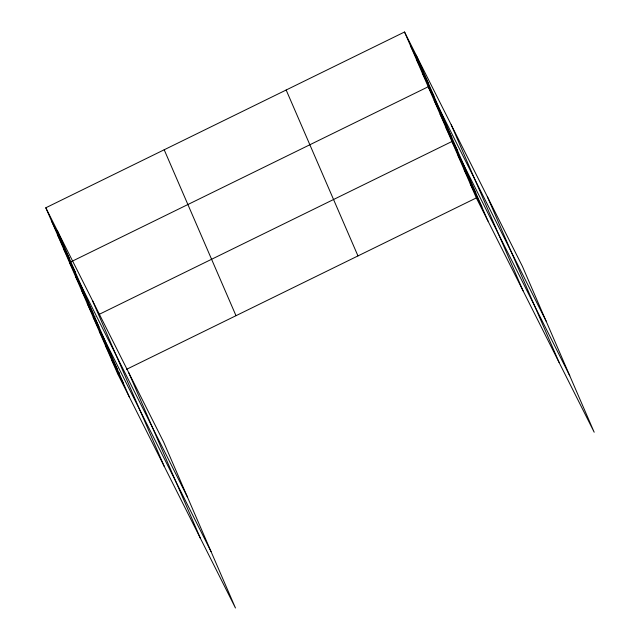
<?xml version="1.0" encoding="UTF-8"?>
<svg xmlns="http://www.w3.org/2000/svg" width="640" height="640" viewBox="0 0 640 640"><rect width="100%" height="100%" fill="white"/><g stroke="black" fill="none" stroke-linecap="round" stroke-linejoin="round"><path stroke-width="0.96" d="M45.816 207.784L163.656 442.088L235.464 608L117.616 373.696L45.816 207.784L404.536 32L522.384 266.304L594.184 432.216L476.344 197.912L404.536 32M95 316.408L93.208 317.288L211.048 551.592M98.584 314.648L451.928 141.504L569.776 375.808M117.616 373.696L119.416 372.816M126.592 369.304L476.344 197.912M410.464 45.688L422.12 68.872M416.384 59.376L428.048 82.56M422.312 73.064L433.968 96.248M546.08 321.056L428.232 86.752L69.512 262.536L187.352 496.84M434.16 100.44L445.816 123.624M440.08 114.128L451.744 137.312M446.008 127.816L457.664 151M458.032 155.608L469.696 178.784M464.136 169.712L475.8 192.888M470.24 183.808L481.904 206.992M51.736 221.472L63.4 244.656M57.664 235.16L69.32 258.344M63.584 248.848L75.248 272.032M75.432 276.224L87.096 299.408M81.36 289.912L93.016 313.096M87.28 303.6L98.944 326.784M99.312 331.392L110.968 354.568M105.416 345.496L117.072 368.672M111.52 359.592L123.176 382.776M487.336 196.632L559.144 362.544M451.24 124.848L523.048 290.768M416.2 55.184L488 221.096M286.16 90.008L357.968 255.92M164.192 149.776L236 315.688M128.616 372.416L200.424 538.328M92.512 300.632L164.32 466.552M57.472 230.968L129.28 396.88"/></g></svg>
